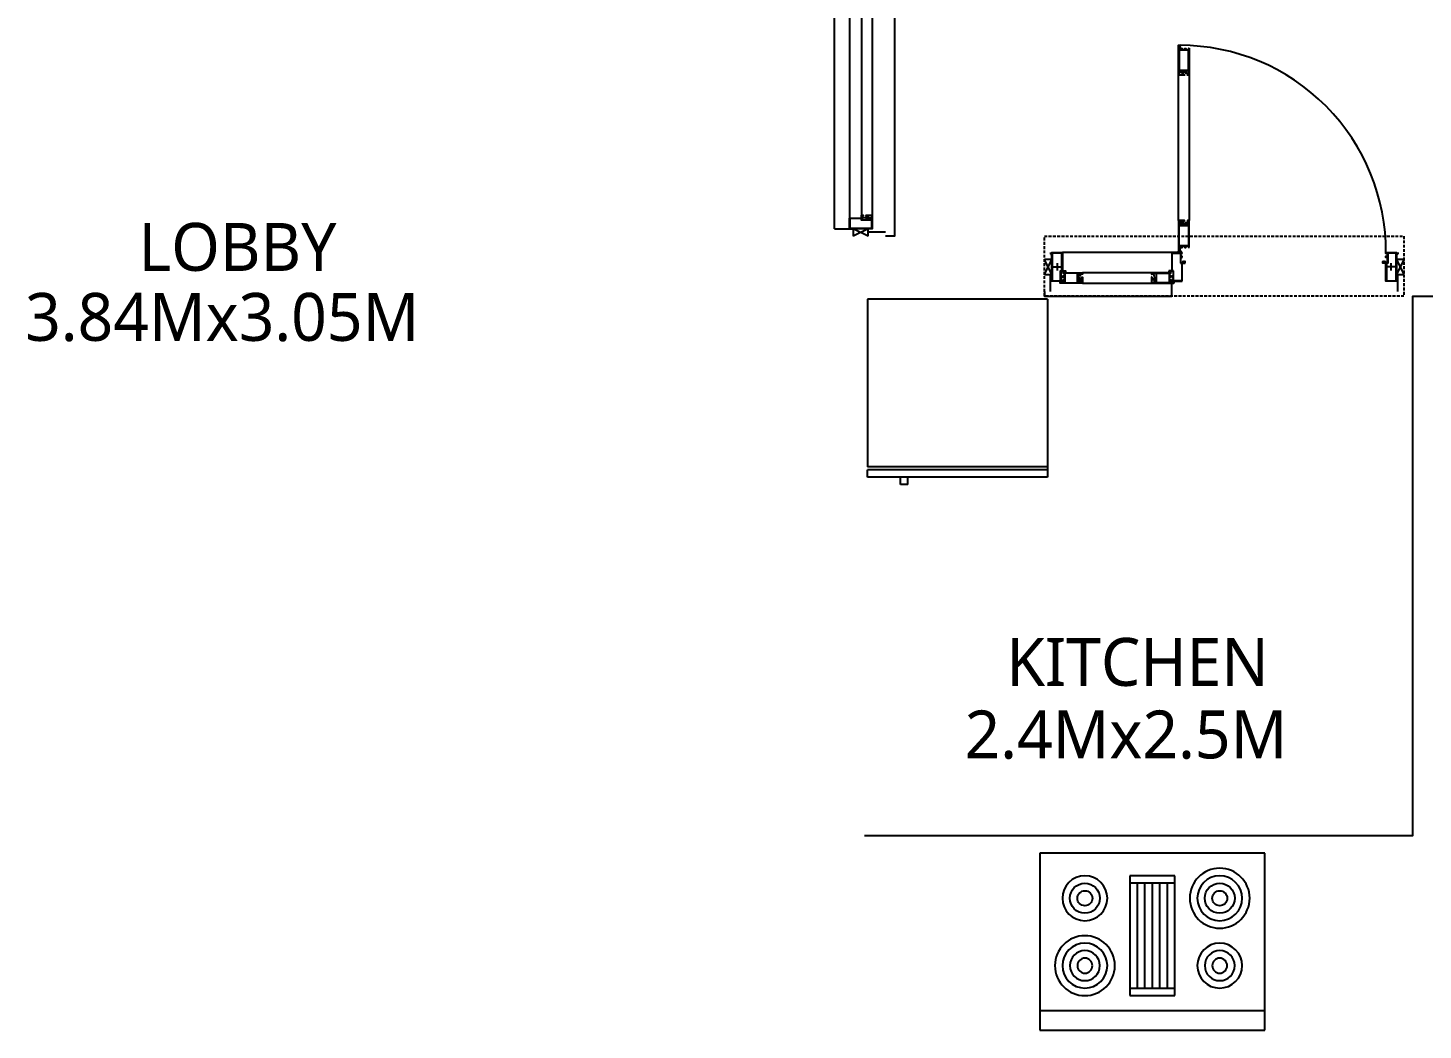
# Model space of a CAD drawing. Header units: millimetres. Extents: x 2061841 to 105821645, y -77612 to 48520811.
# Drawn here: x 105489448 to 105494104, y 48492338 to 48495683 of the extents above; entities that cross this region are included whole.
import ezdxf

# ---------------------------------------------------------------- set-up
doc = ezdxf.new("R2010")
doc.units = ezdxf.units.MM
doc.header["$LTSCALE"] = 10
doc.header["$MEASUREMENT"] = 0
doc.linetypes.add('HIDDEN2', pattern=[4.7625, 3.175, -1.5875])
for name, color, linetype in [('A-ANNO-DIMS', 6, 'Continuous'), ('A-ANNO-LABL', 140, 'Continuous'), ('A-ELEV-HIDN', 54, 'HIDDEN2'), ('A-GLAZ-FRAM', 74, 'Continuous'), ('A-WALL-CILL', 140, 'Continuous'), ('A-WALL-FNSH', 8, 'Continuous'), ('S-OPENING', 6, 'Continuous'), ('xb_type d_second fl_typ_fl$0$A-GLAZ-FRAM', 74, 'Continuous'), ('xb_type d_second fl_typ_fl$0$A-WALL-CILL', 140, 'Continuous'), ('xb_type d_second fl_typ_fl$0$A-WALL-FNSH', 24, 'Continuous'), ('xr_TBT02_kitchen_settingout above counter$0$A-FURN-MOVE', 54, 'Continuous'), ('xr_TBT02_kitchen_settingout above counter$0$A-KITC-EQPM', 24, 'Continuous'), ('xr_TBT02_kitchen_settingout above counter$0$P-EQPM', 54, 'Continuous')]:
    doc.layers.add(name, color=color, linetype=linetype)
doc.styles.add('Lucida SU', font='l_10646.ttf')

# ---------------------------------------------------------------- blocks, each defined once
blk = doc.blocks.new('xb_type d_second fl_typ_fl$0$Win clip')
for points in [[(14, 1.1), (14, 9), (17.6, 9), (17.6, 7.8), (18.8, 7.8), (18.8, 9), (20, 9), (20, 10.2), (0, 10.2), (0, 0), (3.4, 0), (3.4, -1.2), (2, -1.2), (2, -2.4), (4.6, -2.4), (4.6, 0), (16.8, 0), (16.8, -1.2), (15.4, -1.2), (15.4, -2.4), (18, -2.4), (18, 1.1)], [(1.2, 9), (12.7, 9), (12.7, 1.1), (1.2, 1.1)]]:
    blk.add_lwpolyline(points, close=True)
at = {"layer": 'Defpoints'}
blk.add_line((28, 2.7), (22, 2.7), dxfattribs=at)
blk = doc.blocks.new('xb_type d_second fl_typ_fl$0$Alframe Door Frame 1')
at = {"color": 251}
for p, q in [((-25, -25), (-25, 0)), ((-25, 0), (25, -25)), ((-25, -25), (25, 0)), ((25, 0), (25, -25))]:
    blk.add_line(p, q, dxfattribs=at)
for points in [[(-17.5, 37.5), (-14, 37.5), (-14, 30), (-32.7, 30), (-32.7, 33.8), (-31.1, 33.8), (-31.1, 35), (-35.8, 35), (-35.8, 33.8), (-34.1, 33.8), (-34.1, 30), (-46.2, 30), (-46.2, 33.8), (-44.5, 33.8), (-44.5, 35), (-47.5, 35), (-47.5, 0), (47.5, 0), (47.5, 35), (-12.8, 35), (-12.8, 45), (-17.5, 45)], [(-16.5, 44), (-16.5, 42.8), (-17.5, 42.8), (-17.5, 45), (-17.5, 42.8), (-16.5, 42.8), (-16.5, 44), (-14, 44), (-14, 38.5), (-16.5, 38.5)]]:
    blk.add_lwpolyline(points)
for points in [[(46.3, 33.8), (46.3, 1.2), (-46.3, 1.2), (-46.3, 28.8), (-12.8, 28.8), (-12.8, 33.8)], [(-17.5, 39.7), (-16.5, 39.7), (-16.5, 38.5), (-16.5, 39.7), (-17.5, 39.7), (-17.5, 37.5)]]:
    blk.add_lwpolyline(points, close=True)
at = {"layer": 'Defpoints'}
for p, q in [((12.5, 17.5), (-12.5, 17.5)), ((0, 5), (0, 30))]:
    blk.add_line(p, q, dxfattribs=at)
blk = doc.blocks.new('xb_type d_second fl_typ_fl$0$Alframe Door shutter 1')
blk.add_lwpolyline([(10, 35), (100, 35), (100, 30), (97.8, 30), (97.8, 31), (99, 31), (99, 32), (99, 33.6), (93.5, 33.6), (93.5, 31), (94.7, 31), (94.7, 30), (92.5, 30), (92.5, 33.6), (84.8, 33.6), (84.8, 14.7), (88.6, 14.7), (88.6, 16.4), (89.8, 16.4), (89.8, 11.7), (88.6, 11.7), (88.6, 13.3), (84.8, 13.3), (84.8, 1.3), (88.6, 1.3), (88.6, 3), (89.8, 3), (89.8, 0), (0, 0), (0, 5), (2.2, 5), (2.2, 4), (1, 4), (1, 1.4), (6.5, 1.4), (6.5, 4), (5.3, 4), (5.3, 5), (7.5, 5), (7.5, 1.4), (14.8, 1.4), (14.8, 7.9), (10.3, 7.9), (10.3, 11.4), (11.5, 11.4), (11.5, 9.2), (14.8, 9.2), (14.8, 23.3), (11.5, 23.3), (11.5, 21.2), (10.3, 21.2), (10.3, 24.6), (14.8, 24.6), (14.8, 33.8), (10, 33.8), (10, 35)])
for points in [[(83.4, 1.3), (83.4, 33.5), (16.2, 33.5), (16.2, 1.3)], [(90.9, 14), (98.8, 14), (98.8, 17.6), (97.6, 17.6), (97.6, 18.8), (98.8, 18.8), (98.8, 20), (100, 20), (100, 0), (89.8, 0), (89.8, 3.4), (88.6, 3.4), (88.6, 2), (87.4, 2), (87.4, 4.6), (89.8, 4.6), (89.8, 16.8), (88.6, 16.8), (88.6, 15.4), (87.4, 15.4), (87.4, 18), (90.9, 18)], [(98.8, 1.2), (98.8, 12.7), (90.9, 12.7), (90.9, 1.2)]]:
    blk.add_lwpolyline(points, close=True)
at = {"layer": 'Defpoints'}
blk.add_line((90, 28), (90, 22), dxfattribs=at)
blk = doc.blocks.new('xb_type d_second fl_typ_fl$0$Alframe Door shutter 2')
blk.add_lwpolyline([(0, -7.5), (0, 57.5), (-5, 57.5), (-5, 55.3), (-4, 55.3), (-4, 56.5), (-3, 56.5), (-1.4, 56.5), (-1.4, 51), (-4, 51), (-4, 52.2), (-5, 52.2), (-5, 50), (-1.4, 50), (-1.4, 42.3), (-20.3, 42.3), (-20.3, 46.1), (-18.6, 46.1), (-18.6, 47.3), (-23.3, 47.3), (-23.3, 46.1), (-21.7, 46.1), (-21.7, 42.3), (-33.7, 42.3), (-33.7, 46.1), (-32, 46.1), (-32, 47.3), (-35, 47.3), (-35, -17.5), (-30, -17.5), (-30, -15.3), (-31, -15.3), (-31, -16.5), (-33.6, -16.5), (-33.6, -11), (-31, -11), (-31, -12.2), (-30, -12.2), (-30, -10), (-33.6, -10), (-33.6, -2.7), (-27.1, -2.7), (-27.1, -7.2), (-23.6, -7.2), (-23.6, -6), (-25.8, -6), (-25.8, -2.7), (-11.7, -2.7), (-11.7, -6), (-13.8, -6), (-13.8, -7.2), (-10.4, -7.2), (-10.4, -2.7), (-1.2, -2.7), (-1.2, -7.5), (0, -7.5)])
blk.add_lwpolyline([(-33.7, 40.9), (-1.5, 40.9), (-1.5, -1.3), (-33.7, -1.3)], close=True)
blk = doc.blocks.new('xb_type d_second fl_typ_fl$0$Alframe Win shutter C3')
for p, q in [((17.5, 95), (-17.5, 95)), ((-17.5, 95), (-17.5, 34.7)), ((-16.3, 93.8), (11.3, 93.8)), ((-16.3, 34.7), (-16.3, 93.8)), ((11.3, 93.8), (11.3, 60.3)), ((12.5, 81.6), (12.5, 93.7)), ((12.5, 93.7), (16.3, 93.7)), ((16.3, 93.7), (16.3, 92)), ((17.5, 92), (17.5, 95)), ((11.3, 60.3), (16.3, 60.3)), ((16.3, 81.6), (12.5, 81.6)), ((12.5, 61.5), (12.5, 80.2)), ((12.5, 80.2), (16.3, 80.2)), ((20, 61.5), (12.5, 61.5)), ((16.3, 92), (17.5, 92)), ((17.5, 83.3), (16.3, 83.3)), ((16.3, 83.3), (16.3, 81.6)), ((16.3, 80.2), (16.3, 78.6)), ((16.3, 78.6), (17.5, 78.6)), ((16.3, 60.3), (16.3, 1.2)), ((17.5, 78.6), (17.5, 83.3)), ((17.5, 60.3), (27.5, 60.3)), ((17.5, 0), (17.5, 60.3)), ((20, 65), (20, 61.5)), ((27.5, 60.3), (27.5, 65)), ((-17.5, 34.7), (-27.5, 34.7)), ((-27.5, 34.7), (-27.5, 30)), ((-20, 30), (-20, 33.5)), ((-20, 33.5), (-12.5, 33.5)), ((-16.3, 16.4), (-17.5, 16.4)), ((-17.5, 16.4), (-17.5, 11.7)), ((-17.5, 11.7), (-16.3, 11.7)), ((-16.3, 3), (-17.5, 3)), ((-17.5, 3), (-17.5, 0)), ((-17.5, 0), (17.5, 0)), ((-11.3, 34.7), (-16.3, 34.7)), ((-16.3, 14.8), (-16.3, 16.4)), ((-12.5, 14.8), (-16.3, 14.8)), ((-16.3, 11.7), (-16.3, 13.4)), ((-16.3, 13.4), (-12.5, 13.4)), ((-16.3, 1.3), (-16.3, 3)), ((-12.5, 1.3), (-16.3, 1.3)), ((-12.5, 33.5), (-12.5, 14.8)), ((-12.5, 13.4), (-12.5, 1.3)), ((-11.3, 1.2), (-11.3, 34.7)), ((16.3, 1.2), (-11.3, 1.2))]:
    blk.add_line(p, q)
for points in [[(22.2, 65), (22.2, 64), (21, 64), (22.2, 64), (22.2, 65), (20, 65)], [(-22.2, 30), (-22.2, 31), (-21, 31), (-22.2, 31), (-22.2, 30), (-20, 30)]]:
    blk.add_lwpolyline(points, close=True)
for points in [[(26.5, 64), (25.3, 64), (25.3, 65), (27.5, 65), (25.3, 65), (25.3, 64), (26.5, 64), (26.5, 61.5), (21, 61.5), (21, 64)], [(-26.5, 31), (-25.3, 31), (-25.3, 30), (-27.5, 30), (-25.3, 30), (-25.3, 31), (-26.5, 31), (-26.5, 33.5), (-21, 33.5), (-21, 31)]]:
    blk.add_lwpolyline(points)
blk = doc.blocks.new('*U707')
for p, q in [((-752, 122), (-752, 607)), ((-717, 607), (-717, 122)), ((-775, 15), (-1140, 15)), ((-1072.5, -87), (-842.5, -87))]:
    blk.add_line(p, q)
at = {"color": 251}
blk.add_line((-842.5, -52), (-1072.5, -52), dxfattribs=at)
blk.add_lwpolyline([(-784, -49), (-782.8, -49), (-782.8, -50), (-785, -50), (-782.8, -50), (-782.8, -49), (-784, -49), (-784, -46.5), (-778.5, -46.5), (-778.5, -49)])
blk.add_lwpolyline([(-779.7, -50), (-779.7, -49), (-778.5, -49), (-779.7, -49), (-779.7, -50), (-777.5, -50)], close=True)
blk.add_circle((-748.5, 18.5), 3.5, dxfattribs=at)
blk.add_arc((-748.5, 18.5), 688.5, 359.7321, 89.8852, dxfattribs=at)
at = {"layer": 'xb_type d_second fl_typ_fl$0$A-WALL-CILL'}
blk.add_lwpolyline([(-1200, -115), (-1200, -130), (-775, -130), (-775, -87)], dxfattribs=at)
at = {"layer": 'xb_type d_second fl_typ_fl$0$A-WALL-FNSH'}
for p, q in [((-1180, 15), (-1180, 10)), ((-1180, 10), (-1175, 10)), ((-20, 10), (-25, 10)), ((-20, 15), (-20, 10)), ((-1180, -115), (-1180, -57.5)), ((-20, -115), (-20, -57.5))]:
    blk.add_line(p, q, dxfattribs=at)
at = {"rotation": 270}
blk.add_blockref('xb_type d_second fl_typ_fl$0$Alframe Door shutter 1', (-752, 707), dxfattribs=at)
at = {"extrusion": (0, 0, -1), "zscale": -1}
for name, p, rotation in [('xb_type d_second fl_typ_fl$0$Win clip', (752, 617.2), 180), ('xb_type d_second fl_typ_fl$0$Alframe Door Frame 1', (1175, -32.5), 90), ('xb_type d_second fl_typ_fl$0$Alframe Door Frame 1', (25, -32.5), 270), ('xb_type d_second fl_typ_fl$0$Alframe Door shutter 2', (1130, -52), 90), ('xb_type d_second fl_typ_fl$0$Win clip', (1082.7, -87), 90)]:
    blk.add_blockref(name, p, dxfattribs=dict(at, rotation=rotation))
at = {"extrusion": (0, 0, -1), "xscale": -1, "zscale": -1}
blk.add_blockref('xb_type d_second fl_typ_fl$0$Win clip', (752, 111.8), dxfattribs=at)
at = {"xscale": -1, "rotation": 270}
blk.add_blockref('xb_type d_second fl_typ_fl$0$Alframe Door shutter 1', (-752, 22), dxfattribs=at)
blk.add_blockref('xb_type d_second fl_typ_fl$0$Alframe Win shutter C3', (-757.5, -80))
at = {"extrusion": (0, 0, -1), "xscale": -1, "zscale": -1, "rotation": 270}
for name, p in [('xb_type d_second fl_typ_fl$0$Alframe Door shutter 2', (785, -52)), ('xb_type d_second fl_typ_fl$0$Win clip', (832.3, -87))]:
    blk.add_blockref(name, p, dxfattribs=at)
blk = doc.blocks.new('Win clip')
for points in [[(14, 1.1), (14, 9), (17.6, 9), (17.6, 7.8), (18.8, 7.8), (18.8, 9), (20, 9), (20, 10.2), (0, 10.2), (0, 0), (3.4, 0), (3.4, -1.2), (2, -1.2), (2, -2.4), (4.6, -2.4), (4.6, 0), (16.8, 0), (16.8, -1.2), (15.4, -1.2), (15.4, -2.4), (18, -2.4), (18, 1.1)], [(1.2, 9), (12.7, 9), (12.7, 1.1), (1.2, 1.1)]]:
    blk.add_lwpolyline(points, close=True)
at = {"layer": 'Defpoints'}
blk.add_line((28, 2.7), (22, 2.7), dxfattribs=at)
blk = doc.blocks.new('*U689')
for p, q in [((70.2, 100), (930.7, 100)), ((70.4, 65.3), (930.9, 65.3)), ((60, 25), (930.7, 25))]:
    blk.add_line(p, q)
at = {"color": 251}
for p, q in [((0, 87.5), (25, 87.5)), ((25, 87.5), (0, 37.5)), ((0, 87.5), (25, 37.5)), ((990.7, 87.5), (965.7, 87.5)), ((965.7, 87.5), (990.7, 37.5)), ((990.7, 87.5), (965.7, 37.5)), ((25, 37.5), (0, 37.5)), ((965.7, 37.5), (990.7, 37.5))]:
    blk.add_line(p, q, dxfattribs=at)
for points in [[(62.5, 70), (62.5, 66.5), (55, 66.5), (55, 85.2), (58.8, 85.2), (58.8, 83.6), (60, 83.6), (60, 88.3), (58.8, 88.3), (58.8, 86.6), (55, 86.6), (55, 98.7), (58.8, 98.7), (58.8, 97), (60, 97), (60, 100), (25, 100), (25, 25), (60, 25), (60, 65.3), (70, 65.3), (70, 70)], [(928.2, 70), (928.2, 66.5), (935.7, 66.5), (935.7, 85.2), (931.9, 85.2), (931.9, 83.6), (930.7, 83.6), (930.7, 88.3), (931.9, 88.3), (931.9, 86.6), (935.7, 86.6), (935.7, 98.7), (931.9, 98.7), (931.9, 97), (930.7, 97), (930.7, 100), (965.7, 100), (965.7, 25), (930.7, 25), (930.7, 65.3), (920.7, 65.3), (920.7, 70)], [(69, 69), (67.8, 69), (67.8, 70), (70, 70), (67.8, 70), (67.8, 69), (69, 69), (69, 66.5), (63.5, 66.5), (63.5, 69)], [(921.7, 69), (922.9, 69), (922.9, 70), (920.7, 70), (922.9, 70), (922.9, 69), (921.7, 69), (921.7, 66.5), (927.2, 66.5), (927.2, 69)]]:
    blk.add_lwpolyline(points)
for points in [[(58.8, 26.2), (26.2, 26.2), (26.2, 98.8), (53.8, 98.8), (53.8, 65.3), (58.8, 65.3)], [(931.9, 26.2), (964.5, 26.2), (964.5, 98.8), (936.9, 98.8), (936.9, 65.3), (931.9, 65.3)], [(64.7, 80), (64.7, 79), (63.5, 79), (64.7, 79), (64.7, 80), (62.5, 80)], [(926, 80), (926, 79), (927.2, 79), (926, 79), (926, 80), (928.2, 80)]]:
    blk.add_lwpolyline(points, close=True)
at = {"layer": 'A-WALL-CILL'}
blk.add_line((965.7, -25), (25, -25), dxfattribs=at)
blk.add_lwpolyline([(0, 145), (0, 175), (990.7, 175), (990.7, 145)], dxfattribs=at)
at = {"layer": 'A-WALL-FNSH'}
for p, q in [((14.8, 87.5), (14.8, 145)), ((975.9, 87.5), (975.9, 145)), ((25, -25), (25, 35)), ((965.7, -25), (965.7, 35))]:
    blk.add_line(p, q, dxfattribs=at)
at = {"rotation": 270}
blk.add_blockref('Win clip', (60, 100), dxfattribs=at)
at = {"xscale": -1, "rotation": 90}
blk.add_blockref('Win clip', (930.7, 100), dxfattribs=at)
blk = doc.blocks.new('xr_TBT02_kitchen_settingout above counter$0$fridge')
at = {"layer": 'xr_TBT02_kitchen_settingout above counter$0$A-FURN-MOVE'}
for p, q in [((8943.3, 8740), (9503.3, 8740)), ((9503.3, 8140), (9503.3, 8740)), ((9513.3, 8140), (9513.3, 8740)), ((9537.3, 8140), (9537.3, 8739.9)), ((8943.3, 8140), (9537.3, 8140))]:
    blk.add_line(p, q, dxfattribs=at)
at = {"layer": 'xr_TBT02_kitchen_settingout above counter$0$P-EQPM'}
for p, q in [((8943.3, 8140), (8943.3, 8740)), ((9537.3, 8739.9), (9513.3, 8739.9)), ((9562.3, 8629.8), (9537.3, 8629.8)), ((9562.3, 8605.8), (9562.3, 8629.8)), ((9562.3, 8605.8), (9537.3, 8605.8))]:
    blk.add_line(p, q, dxfattribs=at)
blk = doc.blocks.new('xr_TBT02_kitchen_settingout above counter$0$COOKING HOB')
at = {"layer": 'xr_TBT02_kitchen_settingout above counter$0$A-KITC-EQPM', "extrusion": (-1.3196e-06, -1.35305e-06, 1)}
for p, q in [((9835, 9502.5, 0), (10425, 9502.5, 0)), ((9835, 8752.5, 0), (9835, 9502.5, 0)), ((10360, 9502.5, 0), (10360, 8752.5, 0)), ((10425, 9502.5, 0), (10425, 8752.5)), ((9910, 9202.5, 0), (10310, 9202.5, 0)), ((9910, 9052.5, 0), (9910, 9202.5, 0)), ((9935, 9052.5, 0), (9935, 9202.5, 0)), ((9935, 9177.5, 0), (10285, 9177.5, 0)), ((10285, 9202.5, 0), (10285, 9052.5, 0)), ((10310, 9202.5, 0), (10310, 9052.5, 0)), ((10285, 9152.5, 0), (9935, 9152.5, 0)), ((9935, 9127.5, 0), (10285, 9127.5, 0)), ((10285, 9102.5, 0), (9935, 9102.5, 0)), ((10310, 9052.5, 0), (9910, 9052.5, 0)), ((9935, 9077.5, 0), (10285, 9077.5, 0)), ((10425, 8752.5, 0), (9835, 8752.5, 0))]:
    blk.add_line(p, q, dxfattribs=at)
for centre, major_axis, start_param, end_param in [((10210, 9352.5, 0), (-70.7, -70.7, 0), 0.785398, 7.068583), ((9985, 9352.5, 0), (-53, -53, 0), 0.785398, 7.068583), ((10210, 9352.5, 0), (-53, -53, 0), 0.785398, 7.068583), ((9985, 9352.5, 0), (35.4, -35.4, 0), -0.785398, 5.497787), ((9985, 9352.5, 0), (17.7, -17.7, 0), -0.785398, 5.497787), ((10210, 9352.5, 0), (-35.4, -35.4, 0), 0.785398, 7.068583), ((10210, 9352.5, 0), (-17.7, -17.7, 0), 0.785398, 7.068583), ((9985, 8902.5, 0), (-70.7, -70.7, 0), 0.785398, 7.068583), ((9985, 8902.5, 0), (-53, -53, 0), 0.785398, 7.068583), ((9985, 8902.5, 0), (35.4, -35.4, 0), -0.785398, 5.497787), ((10210, 8902.5, 0), (-53, -53, 0), 0.785398, 7.068583), ((10210, 8902.5, 0), (-35.4, -35.4, 0), 0.785398, 7.068583), ((9985, 8902.5, 0), (17.7, -17.7, 0), -0.785398, 5.497787), ((10210, 8902.5, 0), (-17.7, -17.7, 0), 0.785398, 7.068583)]:
    blk.add_ellipse(centre, major_axis=major_axis, ratio=1, start_param=start_param, end_param=end_param, dxfattribs=at)
blk = doc.blocks.new('TOWER-A TYPICAL FLOOR FRAMING PLAN N')
at = {"layer": 'A-ANNO-DIMS'}
blk.add_lwpolyline([(102729240, 48591002.5), (102731070, 48591002.5), (102731069.8, 48592802.5), (102731639.9, 48592802.5)], dxfattribs=at)
at = {"layer": 'A-ELEV-HIDN', "ltscale": 0.3, "elevation": 0}
blk.add_lwpolyline([(102729839.9, 48593002.5), (102731039.9, 48593002.5), (102731039.9, 48592802.5), (102729839.9, 48592802.5)], close=True, dxfattribs=at)
at = {"xscale": -1, "rotation": 90.00318500873529}
blk.add_blockref('xr_TBT02_kitchen_settingout above counter$0$fridge', (102737989.4, 48601736.2, 0), dxfattribs=at)
at = {"layer": 'A-GLAZ-FRAM', "rotation": 269.9968149912646}
blk.add_blockref('*U689', (102729164.9, 48593993.2, 0), dxfattribs=at)
at = {"layer": 'xb_type d_second fl_typ_fl$0$A-GLAZ-FRAM'}
blk.add_blockref('*U707', (102731039.9, 48592932.5, 0), dxfattribs=at)
at = {"layer": 'xr_TBT02_kitchen_settingout above counter$0$P-EQPM', "xscale": -1, "rotation": 90.00318500873529}
blk.add_blockref('xr_TBT02_kitchen_settingout above counter$0$COOKING HOB', (102739327, 48600778.6, 0), dxfattribs=at)
at = {"layer": 'A-ANNO-LABL', "style": 'Lucida SU'}
for s, p in [('LOBBY', (102726816.8, 48592886.7, 207.4)), ('3.84Mx3.05M', (102726438.6, 48592653.1, 207.4)), ('KITCHEN', (102729713, 48591501.8, 414.8)), ('2.4Mx2.5M', (102729573.6, 48591259.7, 414.8))]:
    blk.add_text(s, height=160, dxfattribs=at).set_placement(p)

msp = doc.modelspace()

# ---------------------------------------------------------------- block references
at = {"layer": 'S-OPENING'}
msp.add_blockref('TOWER-A TYPICAL FLOOR FRAMING PLAN N', (2763000.3, -98014.7), dxfattribs=at)

doc.saveas('drawing.dxf')
